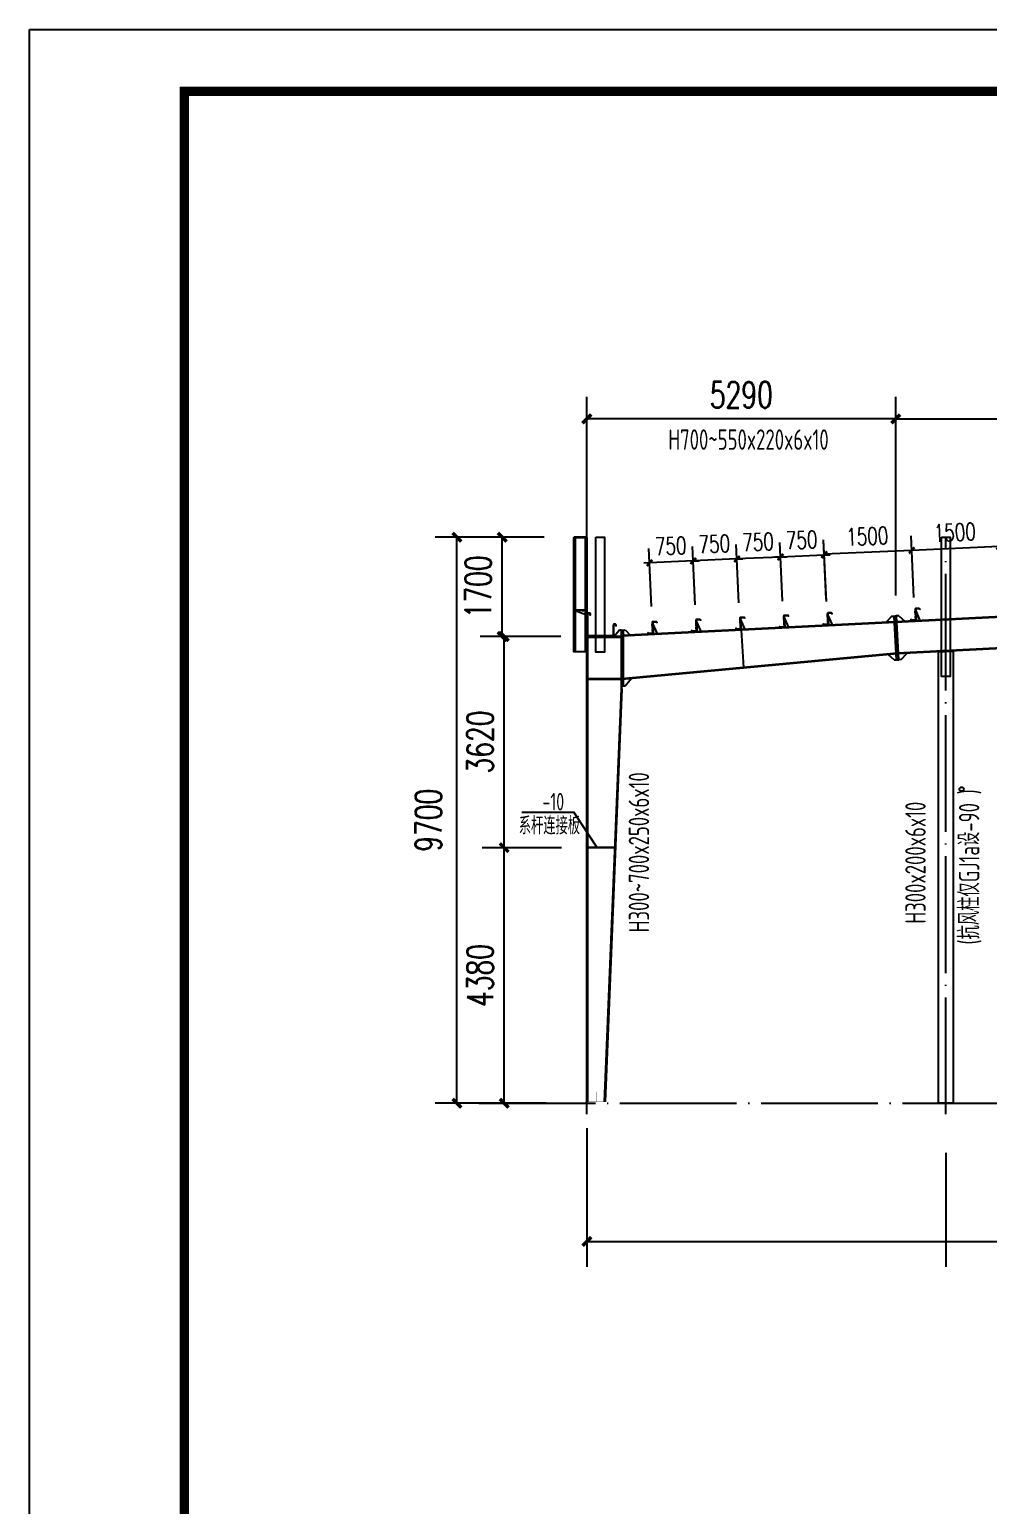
# Model space of a CAD drawing. Extents: x 180850 to 1399066, y 48356 to 327880.
# Drawn here: x 1287616 to 1304049, y 173572 to 198864 of the extents above; entities that cross this region are included whole.
import ezdxf

# ---------------------------------------------------------------- set-up
doc = ezdxf.new("R2010")
doc.units = 0
doc.header["$LTSCALE"] = 1000
doc.linetypes.add('DOTE', pattern=[2.42, 2, -0.2, 0.02, -0.2])
for name, color, linetype in [('AXIS', 3, 'Continuous'), ('DOTE', 1, 'Continuous'), ('GL', 150, 'Continuous'), ('GZ', 50, 'Continuous'), ('LT', 181, 'Continuous'), ('PUB_DIM', 3, 'Continuous'), ('PUB_TITLE', 4, 'Continuous'), ('PZ', 202, 'Continuous'), ('TEXT', 7, 'Continuous'), ('天沟', 2, 'Continuous')]:
    doc.layers.add(name, color=color, linetype=linetype)
doc.styles.add('_TCH_DIM_T3', font='SIMPLEX', dxfattribs={"width": 0.705882, "bigfont": 'GBCBIG'})
doc.styles.add('TSSD_Norm', font='tssdeng.shx', dxfattribs={"bigfont": 'hztxt.shx'})
doc.dimstyles.new('_TCH_ARCH&&150', dxfattribs={"dimtxt": 446.25, "dimasz": 150, "dimexe": 375, "dimexo": 450, "dimgap": 189.375, "dimtad": 1, "dimdec": 0, "dimzin": 0, "dimdsep": 46, "dimtxsty": '_TCH_DIM_T3', "dimblk": 'ARCHTICK', "dimcen": 0.09, "dimclrd": 3, "dimclre": 3, "dimclrt": 7, "dimazin": 2, "dimtfac": 1, "dimtdec": 0, "dimtix": 1, "dimtmove": 2, "dimatfit": 3, "dimfxl": 1, "dimtolj": 1, "dimtzin": 0, "dimarcsym": 0})
doc.dimstyles.new('TCH_100_1', dxfattribs={"dimtxt": 297.5, "dimasz": 100, "dimexe": 250, "dimexo": 300, "dimgap": 126.25, "dimtad": 1, "dimdec": 0, "dimzin": 0, "dimdsep": 46, "dimtxsty": '_TCH_DIM_T3', "dimblk": 'ARCHTICK', "dimcen": 0.09, "dimclrd": 126, "dimclre": 126, "dimclrt": 7, "dimazin": 2, "dimtfac": 1, "dimtdec": 0, "dimtix": 1, "dimtmove": 2, "dimatfit": 3, "dimfxl": 1, "dimtolj": 1, "dimtzin": 0, "dimarcsym": 0})

# ---------------------------------------------------------------- blocks, each defined once
blk = doc.blocks.new('_ArchTick')
at = {"color": 0, "linetype": 'ByBlock', "const_width": 0.4}
blk.add_lwpolyline([(-0.5, -0.5), (0.5, 0.5)], dxfattribs=at)
blk = doc.blocks.new('*D731')
at = {"color": 3, "linetype": 'ByBlock', "lineweight": -2, "transparency": 16777216}
for p, q in [((1302459, 189164), (1302459, 192567)), ((1315518, 189817), (1315518, 192567)), ((1302459, 192192), (1315518, 192192))]:
    blk.add_line(p, q, dxfattribs=at)
at = {"layer": 'Defpoints', "color": 0, "linetype": 'ByBlock', "transparency": 16777216}
for p in [(1315518, 192192), (1315518, 189367), (1302459, 188714)]:
    blk.add_point(p, dxfattribs=at)
at = {"color": 3, "linetype": 'ByBlock', "lineweight": -2, "transparency": 16777216, "xscale": 150, "yscale": 150, "zscale": 150, "rotation": 180}
blk.add_blockref('_ArchTick', (1302459, 192192), dxfattribs=at)
at = {"color": 3, "linetype": 'ByBlock', "lineweight": -2, "transparency": 16777216, "xscale": 150, "yscale": 150, "zscale": 150}
blk.add_blockref('_ArchTick', (1315518, 192192), dxfattribs=at)
at = {"color": 7, "linetype": 'ByBlock', "transparency": 16777216, "insert": (1308989, 192605), "char_height": 446.2, "attachment_point": 5, "style": '_TCH_DIM_T3'}
blk.add_mtext('\\A1;13060', dxfattribs=at)
blk = doc.blocks.new('*D728')
at = {"color": 126, "linetype": 'ByBlock', "lineweight": -2, "transparency": 16777216}
for p, q in [((1299022, 189009), (1298977, 190007)), ((1299772, 189037), (1299726, 190041)), ((1298988, 189757), (1298888, 189753)), ((1299738, 189791), (1298988, 189757)), ((1299738, 189791), (1299837, 189796))]:
    blk.add_line(p, q, dxfattribs=at)
at = {"layer": 'Defpoints', "color": 0, "linetype": 'ByBlock', "transparency": 16777216}
for p in [(1298988, 189757), (1299036, 188709, 0), (1299785, 188737, 0)]:
    blk.add_point(p, dxfattribs=at)
at = {"color": 126, "linetype": 'ByBlock', "lineweight": -2, "transparency": 16777216, "xscale": 100, "yscale": 100, "zscale": 100}
for p, rotation in [((1298988, 189757), 2.58156543513405), ((1299738, 189791), 182.581565435134)]:
    blk.add_blockref('_ArchTick', p, dxfattribs=dict(at, rotation=rotation))
at = {"color": 7, "linetype": 'ByBlock', "transparency": 16777216, "insert": (1299351, 190049), "char_height": 297.5, "attachment_point": 5, "rotation": 2.5816, "style": '_TCH_DIM_T3'}
blk.add_mtext('\\A1;750', dxfattribs=at)
blk = doc.blocks.new('*D729')
at = {"color": 126, "linetype": 'ByBlock', "lineweight": -2, "transparency": 16777216}
for p, q in [((1298275, 188975), (1298230, 189973)), ((1299025, 189003), (1298979, 190007)), ((1298241, 189724), (1298141, 189719)), ((1298991, 189757), (1298241, 189724)), ((1298991, 189757), (1299091, 189762))]:
    blk.add_line(p, q, dxfattribs=at)
at = {"layer": 'Defpoints', "color": 0, "linetype": 'ByBlock', "transparency": 16777216}
for p in [(1298241, 189724), (1299038, 188704, 0), (1298289, 188675, 0)]:
    blk.add_point(p, dxfattribs=at)
at = {"color": 126, "linetype": 'ByBlock', "lineweight": -2, "transparency": 16777216, "xscale": 100, "yscale": 100, "zscale": 100}
for p, rotation in [((1298241, 189724), 2.58156543513405), ((1298991, 189757), 182.581565435134)]:
    blk.add_blockref('_ArchTick', p, dxfattribs=dict(at, rotation=rotation))
at = {"color": 7, "linetype": 'ByBlock', "transparency": 16777216, "insert": (1298604, 190015), "char_height": 297.5, "attachment_point": 5, "rotation": 2.5816, "style": '_TCH_DIM_T3'}
blk.add_mtext('\\A1;750', dxfattribs=at)
blk = doc.blocks.new('*D730')
at = {"color": 3, "linetype": 'ByBlock', "lineweight": -2, "transparency": 16777216}
for p, q in [((1297168, 189520), (1297168, 192567)), ((1302459, 189164), (1302459, 192567)), ((1302459, 192192), (1297168, 192192))]:
    blk.add_line(p, q, dxfattribs=at)
at = {"layer": 'Defpoints', "color": 0, "linetype": 'ByBlock', "transparency": 16777216}
for p in [(1297168, 192192), (1297168, 189070), (1302459, 188714)]:
    blk.add_point(p, dxfattribs=at)
at = {"color": 3, "linetype": 'ByBlock', "lineweight": -2, "transparency": 16777216, "xscale": 150, "yscale": 150, "zscale": 150, "rotation": 180}
blk.add_blockref('_ArchTick', (1297168, 192192), dxfattribs=at)
at = {"color": 3, "linetype": 'ByBlock', "lineweight": -2, "transparency": 16777216, "xscale": 150, "yscale": 150, "zscale": 150}
blk.add_blockref('_ArchTick', (1302459, 192192), dxfattribs=at)
at = {"color": 7, "linetype": 'ByBlock', "transparency": 16777216, "insert": (1299814, 192605), "char_height": 446.2, "attachment_point": 5, "style": '_TCH_DIM_T3'}
blk.add_mtext('\\A1;5290', dxfattribs=at)
blk = doc.blocks.new('*D1316')
at = {"layer": 'Defpoints', "color": 0, "transparency": 16777216}
for p in [(1295750, 184844), (1297182, 184844, -2), (1296897, 180464)]:
    blk.add_point(p, dxfattribs=at)
at = {"layer": 'PUB_DIM', "color": 3, "lineweight": -2, "transparency": 16777216}
for p, q in [((1296732, 184844), (1295375, 184844)), ((1295750, 180464), (1295750, 184844)), ((1296447, 180464), (1295375, 180464))]:
    blk.add_line(p, q, dxfattribs=at)
at = {"layer": 'PUB_DIM', "color": 3, "lineweight": -2, "transparency": 16777216, "xscale": 150, "yscale": 150, "zscale": 150}
for p, rotation in [((1295750, 184844), 90), ((1295750, 180464), 270)]:
    blk.add_blockref('_ArchTick', p, dxfattribs=dict(at, rotation=rotation))
at = {"layer": 'PUB_DIM', "color": 7, "transparency": 16777216, "insert": (1295337, 182654), "char_height": 446.2, "attachment_point": 5, "rotation": 90, "style": '_TCH_DIM_T3'}
blk.add_mtext('\\A1;4380', dxfattribs=at)
blk = doc.blocks.new('*D1317')
at = {"layer": 'Defpoints', "color": 0, "transparency": 16777216}
for p in [(1295750, 188464), (1297168, 188464, -6), (1297168, 184844, -2)]:
    blk.add_point(p, dxfattribs=at)
at = {"layer": 'PUB_DIM', "color": 3, "lineweight": -2, "transparency": 16777216}
for p, q in [((1296718, 188464), (1295375, 188464)), ((1295750, 184844), (1295750, 188464)), ((1296718, 184844), (1295375, 184844))]:
    blk.add_line(p, q, dxfattribs=at)
at = {"layer": 'PUB_DIM', "color": 3, "lineweight": -2, "transparency": 16777216, "xscale": 150, "yscale": 150, "zscale": 150}
for p, rotation in [((1295750, 188464), 90), ((1295750, 184844), 270)]:
    blk.add_blockref('_ArchTick', p, dxfattribs=dict(at, rotation=rotation))
at = {"layer": 'PUB_DIM', "color": 7, "transparency": 16777216, "insert": (1295337, 186654), "char_height": 446.2, "attachment_point": 5, "rotation": 90, "style": '_TCH_DIM_T3'}
blk.add_mtext('\\A1;3620', dxfattribs=at)
blk = doc.blocks.new('*D1318')
at = {"layer": 'Defpoints', "color": 0, "transparency": 16777216}
for p in [(1295716, 190164), (1296869, 190164), (1297168, 188464, -6)]:
    blk.add_point(p, dxfattribs=at)
at = {"layer": 'PUB_DIM', "color": 3, "lineweight": -2, "transparency": 16777216}
for p, q in [((1296419, 190164), (1295341, 190164)), ((1295716, 188464), (1295716, 190164)), ((1296718, 188464), (1295341, 188464))]:
    blk.add_line(p, q, dxfattribs=at)
at = {"layer": 'PUB_DIM', "color": 3, "lineweight": -2, "transparency": 16777216, "xscale": 150, "yscale": 150, "zscale": 150}
for p, rotation in [((1295716, 190164), 90), ((1295716, 188464), 270)]:
    blk.add_blockref('_ArchTick', p, dxfattribs=dict(at, rotation=rotation))
at = {"layer": 'PUB_DIM', "color": 7, "transparency": 16777216, "insert": (1295304, 189314), "char_height": 446.2, "attachment_point": 5, "rotation": 90, "style": '_TCH_DIM_T3'}
blk.add_mtext('\\A1;1700', dxfattribs=at)
blk = doc.blocks.new('*D1319')
at = {"color": 3, "lineweight": -2, "transparency": 16777216}
for p, q in [((1296433, 190164), (1294565, 190164)), ((1294940, 180464), (1294940, 190164)), ((1296468, 180464), (1294565, 180464))]:
    blk.add_line(p, q, dxfattribs=at)
at = {"layer": 'Defpoints', "color": 0, "transparency": 16777216}
for p in [(1294940, 190164), (1296883, 190164), (1296918, 180464)]:
    blk.add_point(p, dxfattribs=at)
at = {"color": 3, "lineweight": -2, "transparency": 16777216, "xscale": 150, "yscale": 150, "zscale": 150}
for p, rotation in [((1294940, 190164), 90), ((1294940, 180464), 270)]:
    blk.add_blockref('_ArchTick', p, dxfattribs=dict(at, rotation=rotation))
at = {"color": 7, "transparency": 16777216, "insert": (1294451, 185314), "char_height": 446.2, "attachment_point": 5, "rotation": 90, "style": '_TCH_DIM_T3'}
blk.add_mtext('\\A1;9700', dxfattribs=at)
blk = doc.blocks.new('*D1320')
at = {"color": 3, "lineweight": -2, "transparency": 16777216}
for p, q in [((1297168, 180039), (1297168, 177721)), ((1322518, 180014), (1322518, 177721)), ((1297168, 178096), (1322518, 178096))]:
    blk.add_line(p, q, dxfattribs=at)
at = {"layer": 'Defpoints', "color": 0, "transparency": 16777216}
for p in [(1297168, 180489), (1322518, 180464, -1), (1322518, 178096)]:
    blk.add_point(p, dxfattribs=at)
at = {"color": 3, "lineweight": -2, "transparency": 16777216, "xscale": 150, "yscale": 150, "zscale": 150, "rotation": 180}
blk.add_blockref('_ArchTick', (1297168, 178096), dxfattribs=at)
at = {"color": 3, "lineweight": -2, "transparency": 16777216, "xscale": 150, "yscale": 150, "zscale": 150}
blk.add_blockref('_ArchTick', (1322518, 178096), dxfattribs=at)
at = {"color": 7, "transparency": 16777216, "insert": (1309843, 178509), "char_height": 446.2, "attachment_point": 5, "style": '_TCH_DIM_T3'}
blk.add_mtext('\\A1;25350', dxfattribs=at)
blk = doc.blocks.new('A$C3A585300')
at = {"layer": 'LT', "color": 1, "linetype": 'Continuous'}
for p, q in [((98, 153, -5), (58, 151, -5)), ((98, 153, -5), (58, 151, -5)), ((103, 62, -5), (63, 60, -5)), ((103, 62, -5), (63, 60, -5))]:
    blk.add_line(p, q, dxfattribs=at)
at = {"layer": 'LT', "elevation": -5}
blk.add_lwpolyline([(76, 197, -0.414214), (85, 207), (141, 210), (155, 197), (157, 199), (142, 213), (82, 210, 0.414214), (72, 200), (81, 23, -0.414214), (72, 12), (16, 10), (2, 22), (0, 20), (15, 6), (75, 9, 0.414214), (84, 20), (76, 197)], format="xyb", dxfattribs=at)
at = {"layer": 'LT', "elevation": -1}
for points in [[(76, 192), (82, 192), (91, 0), (85, 0)], [(82, 182), (91, 0), (161, 4)]]:
    blk.add_lwpolyline(points, close=True, dxfattribs=at)
at = {"layer": 'LT', "color": 1, "linetype": 'Continuous'}
for points in [[(75, 140, -5), (74, 164, -5), (84, 140, -5), (83, 165, -5)], [(75, 140, -5), (74, 164, -5), (84, 140, -5), (83, 165, -5)], [(79, 73, -5), (80, 48, -5), (88, 73, -5), (89, 49, -5)], [(79, 73, -5), (80, 48, -5), (88, 73, -5), (89, 49, -5)]]:
    blk.add_solid(points, dxfattribs=at)
blk = doc.blocks.new('*D1341')
at = {"color": 126, "linetype": 'ByBlock', "lineweight": -2, "transparency": 16777216}
for p, q in [((1304269, 189197), (1304221, 190256)), ((1302770, 189130), (1302723, 190189)), ((1304232, 190007), (1302734, 189939))]:
    blk.add_line(p, q, dxfattribs=at)
at = {"layer": 'Defpoints', "color": 0, "linetype": 'ByBlock', "transparency": 16777216}
for p in [(1302734, 189939), (1302784, 188830, 0), (1304282, 188897, 0)]:
    blk.add_point(p, dxfattribs=at)
at = {"color": 126, "linetype": 'ByBlock', "lineweight": -2, "transparency": 16777216}
for p, xscale, yscale, zscale, rotation in [((1302734, 189939), 99.99999999999999, 99.99999999999999, 99.99999999999999, 182.5815654334648), ((1304232, 190007), 100, 100, 100, 2.581565433464812)]:
    blk.add_blockref('_ArchTick', p, dxfattribs=dict(at, xscale=xscale, yscale=yscale, zscale=zscale, rotation=rotation))
at = {"color": 7, "linetype": 'ByBlock', "transparency": 16777216, "insert": (1303471, 190248), "char_height": 297.5, "attachment_point": 5, "rotation": 2.5816, "style": '_TCH_DIM_T3'}
blk.add_mtext('\\A1;1500', dxfattribs=at)
blk = doc.blocks.new('*D1342')
at = {"color": 126, "linetype": 'ByBlock', "lineweight": -2, "transparency": 16777216}
for p, q in [((1301272, 189063), (1301224, 190121)), ((1302770, 189130), (1302723, 190189)), ((1302734, 189939), (1301235, 189871))]:
    blk.add_line(p, q, dxfattribs=at)
at = {"layer": 'Defpoints', "color": 0, "linetype": 'ByBlock', "transparency": 16777216}
for p in [(1301235, 189871), (1301285, 188763, 0), (1302784, 188830, 0)]:
    blk.add_point(p, dxfattribs=at)
at = {"color": 126, "linetype": 'ByBlock', "lineweight": -2, "transparency": 16777216}
for p, xscale, yscale, zscale, rotation in [((1301235, 189871), 99.99999999999999, 99.99999999999999, 99.99999999999999, 182.5815654334648), ((1302734, 189939), 100, 100, 100, 2.581565433464812)]:
    blk.add_blockref('_ArchTick', p, dxfattribs=dict(at, xscale=xscale, yscale=yscale, zscale=zscale, rotation=rotation))
at = {"color": 7, "linetype": 'ByBlock', "transparency": 16777216, "insert": (1301972, 190180), "char_height": 297.5, "attachment_point": 5, "rotation": 2.5816, "style": '_TCH_DIM_T3'}
blk.add_mtext('\\A1;1500', dxfattribs=at)
blk = doc.blocks.new('*D1344')
at = {"color": 126, "linetype": 'ByBlock', "lineweight": -2, "transparency": 16777216}
for p, q in [((1300518, 189076), (1300473, 190075)), ((1301268, 189104), (1301222, 190108)), ((1300484, 189825), (1300385, 189820)), ((1301234, 189859), (1300484, 189825)), ((1301234, 189859), (1301334, 189863))]:
    blk.add_line(p, q, dxfattribs=at)
at = {"layer": 'Defpoints', "color": 0, "linetype": 'ByBlock', "transparency": 16777216}
for p in [(1300484, 189825), (1300532, 188776, 0), (1301281, 188805, 0)]:
    blk.add_point(p, dxfattribs=at)
at = {"color": 126, "linetype": 'ByBlock', "lineweight": -2, "transparency": 16777216, "xscale": 100, "yscale": 100, "zscale": 100}
for p, rotation in [((1300484, 189825), 2.58156543513405), ((1301234, 189859), 182.581565435134)]:
    blk.add_blockref('_ArchTick', p, dxfattribs=dict(at, rotation=rotation))
at = {"color": 7, "linetype": 'ByBlock', "transparency": 16777216, "insert": (1300847, 190116), "char_height": 297.5, "attachment_point": 5, "rotation": 2.5816, "style": '_TCH_DIM_T3'}
blk.add_mtext('\\A1;750', dxfattribs=at)
blk = doc.blocks.new('*D1345')
at = {"color": 126, "linetype": 'ByBlock', "lineweight": -2, "transparency": 16777216}
for p, q in [((1299771, 189042), (1299726, 190041)), ((1300521, 189071), (1300476, 190075)), ((1299738, 189791), (1299638, 189787)), ((1300487, 189825), (1299738, 189791)), ((1300487, 189825), (1300587, 189829))]:
    blk.add_line(p, q, dxfattribs=at)
at = {"layer": 'Defpoints', "color": 0, "linetype": 'ByBlock', "transparency": 16777216}
for p in [(1299738, 189791), (1299785, 188743, 0), (1300534, 188771, 0)]:
    blk.add_point(p, dxfattribs=at)
at = {"color": 126, "linetype": 'ByBlock', "lineweight": -2, "transparency": 16777216, "xscale": 100, "yscale": 100, "zscale": 100}
for p, rotation in [((1299738, 189791), 2.58156543513405), ((1300487, 189825), 182.581565435134)]:
    blk.add_blockref('_ArchTick', p, dxfattribs=dict(at, rotation=rotation))
at = {"color": 7, "linetype": 'ByBlock', "transparency": 16777216, "insert": (1300100, 190083), "char_height": 297.5, "attachment_point": 5, "rotation": 2.5816, "style": '_TCH_DIM_T3'}
blk.add_mtext('\\A1;750', dxfattribs=at)

msp = doc.modelspace()

# ---------------------------------------------------------------- linework, layer by layer
for p, q in [((1302486.13, 188164.65, -0.86), (1302458.66, 188713.97, -0.86)), ((1299810.17, 188569.53, -0.86), (1299851.1, 187929.07, -0.86))]:
    msp.add_line(p, q)
at = {"elevation": -0.86}
msp.add_lwpolyline([(1297182.45, 184854.04), (1297643.5, 184854.04), (1297643.5, 184844.04), (1297182.45, 184844.04)], close=True, dxfattribs=at)
msp.add_circle((1303587.2, 185846.38, 3.17), 36.59)
at = {"layer": 'AXIS'}
for p, q in [((1296053.92, 185450.22, -20.08), (1296942.18, 185450.22, -20.08)), ((1297340.34, 184854.04, -0.86), (1296942.18, 185450.22, -20.08)), ((1297168.45, 179613.96), (1297168.45, 177662.51)), ((1303318.45, 179613.96, -0.86), (1303318.45, 177662.51, -0.86))]:
    msp.add_line(p, q, dxfattribs=at)
at = {"layer": 'DOTE', "linetype": 'DOTE'}
for p, q in [((1297168.45, 180276.46, -0.86), (1297168.45, 190163.63, -0.86)), ((1303318.45, 180276.46, -0.86), (1303318.45, 190163.63, -0.86)), ((1295313.41, 180463.96, -0.86), (1349331.5, 180463.96, -0.86))]:
    msp.add_line(p, q, dxfattribs=at)
at = {"layer": 'GL'}
for p, q in [((1322518.45, 189704.94, -0.86), (1297761.78, 188467.11, -0.86)), ((1322518.45, 189716.96, -0.86), (1297762.02, 188479.14, -0.86)), ((1315545.32, 188829.65, -1.5), (1302485.53, 188176.61, 0.14)), ((1315545.92, 188817.64, -1.5), (1302486.13, 188164.65, 0.14)), ((1302484.65, 188176.56, -0.86), (1297764.45, 187738.08, -4.89)), ((1302484.65, 188176.56, -0.86), (1297764.45, 187738.08, -4.89)), ((1302486.13, 188164.65, -0.86), (1297764.45, 187726, -4.89)), ((1302486.13, 188164.65, -0.86), (1297764.45, 187726, -4.89))]:
    msp.add_line(p, q, dxfattribs=at)
at = {"layer": 'GZ'}
for p, q in [((1297168.45, 180488.96, -0.86), (1297168.45, 188449.96, -5.03)), ((1297182.45, 180488.96, -0.86), (1297182.45, 188449.96, -5.03)), ((1297754.45, 187739.26, -12.79), (1297182.45, 187739.26, -8.81)), ((1297754.45, 187739.26, -12.79), (1297182.45, 187739.26, -8.81)), ((1297754.45, 187725.26, -12.79), (1297182.45, 187725.26, -8.81)), ((1297754.45, 187725.26, -12.79), (1297182.45, 187725.26, -8.81)), ((1297754.45, 187565.26, -8.9), (1297465, 180488.96, -0.86)), ((1297768.45, 187565.26, -8.9), (1297479, 180488.96, -0.86))]:
    msp.add_line(p, q, dxfattribs=at)
for points, elevation in [([(1297168.45, 188197.23), (1296944.82, 188197.23), (1296944.82, 190160.26), (1297168.45, 190160.26)], -0.86), ([(1297138.46, 188197.23), (1296974.82, 188197.23), (1296974.82, 190160.26), (1297138.45, 190160.26)], -0.86), ([(1297318, 190163.63), (1297468, 190163.63), (1297468, 188197), (1297318, 188197)], -0.86), ([(1303243.45, 190163.63), (1303393.45, 190163.63), (1303393.45, 187779.23), (1303243.45, 187779.23)], -0.86), ([(1297168.45, 188449.96), (1297754.45, 188449.96), (1297754.45, 188463.96), (1297168.45, 188463.96)], -6.9), ([(1303193.45, 180463.96), (1303193.5, 188200.02), (1303443.45, 188212), (1303443.45, 180463.96)], -0.86)]:
    msp.add_lwpolyline(points, close=True, dxfattribs=dict(at, elevation=elevation))
at = {"layer": 'LT'}
for p, q in [((1296943.45, 190149.01, -4.87), (1296943.45, 190096.51, -4.87)), ((1296946.83, 190099.88, -4.87), (1296946.83, 190145.63, -4.87)), ((1297168.45, 190163.63, -4.87), (1296948.45, 190163.63, -4.87)), ((1296948.45, 190163.63, -4.87), (1296948.45, 190160.26, -4.87)), ((1296948.45, 190160.26, -4.87), (1297168.45, 190160.26, -4.87)), ((1297152.2, 190160.26, -4.87), (1296954.7, 190160.26, -4.87)), ((1296954.7, 190085.26, -4.87), (1296965.95, 190085.26, -4.87)), ((1296958.08, 190156.88, -4.87), (1297148.83, 190156.88, -4.87)), ((1296965.95, 190088.63, -4.87), (1296958.08, 190088.63, -4.87)), ((1296965.95, 190085.26, -4.87), (1296965.95, 190088.63, -4.87)), ((1297140.95, 190088.63, -4.87), (1297140.95, 190085.26, -4.87)), ((1297148.83, 190088.63, -4.87), (1297140.95, 190088.63, -4.87)), ((1297140.95, 190085.26, -4.87), (1297152.2, 190085.26, -4.87)), ((1297160.08, 190145.63, -4.87), (1297160.08, 190099.88, -4.87)), ((1297163.45, 190096.51, -4.87), (1297163.45, 190149.01, -4.87)), ((1297168.45, 190160.26, -4.87), (1297168.45, 190163.63, -4.87)), ((1296942.23, 188926.93, -4.87), (1296942.23, 188979.43, -4.87)), ((1296945.61, 188976.05, -4.87), (1296945.61, 188930.3, -4.87)), ((1296953.48, 188990.68, -4.87), (1296964.73, 188990.68, -4.87)), ((1296964.73, 188987.3, -4.87), (1296956.86, 188987.3, -4.87)), ((1296964.73, 188990.68, -4.87), (1296964.73, 188987.3, -4.87)), ((1296995.38, 188893.13, -4.87), (1296995.38, 188931.47, -4.87)), ((1297105.81, 188893.13, -4.87), (1297105.81, 188931.47, -4.87)), ((1297139.73, 188987.3, -4.87), (1297139.73, 188990.68, -4.87)), ((1297139.73, 188990.68, -4.87), (1297150.98, 188990.68, -4.87)), ((1297147.61, 188987.3, -4.87), (1297139.73, 188987.3, -4.87)), ((1297158.86, 188930.3, -4.87), (1297158.86, 188976.05, -4.87)), ((1297162.23, 188979.43, -4.87), (1297162.23, 188926.93, -4.87)), ((1296947.23, 188912.3, -4.87), (1296947.23, 188915.68, -4.87)), ((1296947.23, 188915.68, -4.87), (1297167.23, 188915.68, -4.87)), ((1297167.23, 188912.3, -4.87), (1296947.23, 188912.3, -4.87)), ((1296947.23, 188912.3, -4.87), (1297167.23, 188832.68, -4.87)), ((1297150.98, 188915.68, -4.87), (1296953.48, 188915.68, -4.87)), ((1296956.86, 188919.05, -4.87), (1297147.61, 188919.05, -4.87)), ((1297167.23, 188915.68, -4.87), (1297167.23, 188912.3, -4.87))]:
    msp.add_line(p, q, dxfattribs=at)
for centre, start, end in [((1296954.7, 190149.01, -4.87), 90.000036, 180.000036), ((1296954.7, 190096.51, -4.87), 180.000036, 270.000036), ((1296958.08, 190145.63, -4.87), 90.000036, 180.000036), ((1296958.08, 190099.88, -4.87), 180.000036, 270.000036), ((1297148.83, 190145.63, -4.87), 0.000036, 90.000036), ((1297148.83, 190099.88, -4.87), 270.000036, 0.000036), ((1297152.2, 190149.01, -4.87), 0.000036, 90.000036), ((1297152.2, 190096.51, -4.87), 270.000036, 0.000036), ((1296953.48, 188979.43, -4.87), 90, 180), ((1296956.86, 188976.05, -4.87), 90, 180), ((1296956.86, 188930.3, -4.87), 180, 270), ((1297147.61, 188976.05, -4.87), 0, 90), ((1297147.61, 188930.3, -4.87), 270, 0), ((1297150.98, 188979.43, -4.87), 0, 90), ((1296953.48, 188926.93, -4.87), 180, 270), ((1297150.98, 188926.93, -4.87), 270, 0)]:
    msp.add_arc(centre, 11.25, start, end, dxfattribs=at)
for points in [[(1297007.63, 188919.05, -4.87), (1296983.13, 188919.05, -4.87), (1297007.63, 188912.3, -4.87), (1296983.13, 188912.3, -4.87)], [(1297118.06, 188919.05, -4.87), (1297093.57, 188919.05, -4.87), (1297118.06, 188912.3, -4.87), (1297093.57, 188912.3, -4.87)]]:
    msp.add_solid(points, dxfattribs=at)
at = {"layer": 'PUB_TITLE'}
msp.add_lwpolyline([(1287615.87, 198863.75), (1399065.87, 198863.81), (1399065.87, 135863.88), (1287615.87, 135863.81)], close=True, dxfattribs=at)
at = {"layer": 'PUB_TITLE', "const_width": 159.09}
msp.add_lwpolyline([(1290267.38, 136924.42), (1290267.38, 197803.14), (1398005.26, 197803.21), (1398005.26, 136924.48)], close=True, dxfattribs=at)
at = {"layer": 'PZ'}
for p, q in [((1302393.74, 188810.85, -2.86), (1302294.03, 188705.74, -4.88)), ((1302393.74, 188810.85, -2.86), (1302294.03, 188705.74, -4.88)), ((1302393.74, 188810.85, -2.86), (1302433.69, 188812.84, -2.86)), ((1302393.74, 188810.85, -2.86), (1302433.69, 188812.84, -2.86)), ((1302513.6, 188816.84, -2.86), (1302473.64, 188814.84, -2.86)), ((1302513.6, 188816.84, -2.86), (1302473.64, 188814.84, -2.86)), ((1302513.6, 188816.84, -2.86), (1302623.3, 188722.2, -4.88)), ((1302513.6, 188816.84, -2.86), (1302623.3, 188722.2, -4.88)), ((1297724.45, 188573.96, -8.9), (1297632.09, 188463.96, -8.9)), ((1297754.45, 188573.96, -8.9), (1297724.45, 188573.96, -8.9)), ((1297754.45, 188573.96, -8.9), (1297724.45, 188573.96, -8.9)), ((1297754.45, 188573.96, -8.9), (1297754.45, 187565.26, -8.9)), ((1297754.45, 188573.96, -8.9), (1297794.45, 188573.96, -8.9)), ((1297774.45, 187615.26, -8.9), (1297774.45, 188573.96, -8.9)), ((1297794.45, 188573.96, -8.9), (1297824.45, 188574.56, -8.9)), ((1297794.45, 188573.96, -8.9), (1297824.45, 188574.56, -8.9)), ((1297794.45, 187615.26, -8.9), (1297794.45, 188573.96, -8.9)), ((1297824.45, 188574.56, -8.9), (1297920.89, 188473.98, -8.9)), ((1302551.05, 188067.77, -1.5), (1302647.12, 188172.7, 0.12)), ((1302551.05, 188067.77, -1.5), (1302647.12, 188172.7, 0.12)), ((1302431.2, 188061.78, -1.5), (1302337.25, 188148.69, -1.5)), ((1302431.2, 188061.78, -1.5), (1302337.25, 188148.69, -1.5)), ((1302431.2, 188061.78, -1.5), (1302471.15, 188063.78, -1.5)), ((1302431.2, 188061.78, -1.5), (1302471.15, 188063.78, -1.5)), ((1302551.05, 188067.77, -1.5), (1302511.1, 188065.78, -1.5)), ((1302551.05, 188067.77, -1.5), (1302511.1, 188065.78, -1.5)), ((1297824.45, 187615.26, -8.9), (1297937.61, 187751.88, -8.9)), ((1297754.45, 187565.26, -8.9), (1297768.45, 187565.26, -12.77)), ((1297768.45, 187565.26, -12.77), (1297774.45, 187615.26, -8.9)), ((1297774.45, 187615.26, -8.9), (1297794.45, 187615.26, -8.9)), ((1297774.45, 187615.26, -8.9), (1297794.45, 187615.26, -8.9)), ((1297794.45, 187615.26, -8.9), (1297824.45, 187615.26, -8.9))]:
    msp.add_line(p, q, dxfattribs=at)
at = {"layer": 'PZ', "elevation": -0.86}
for points in [[(1302491.12, 188064.78), (1302471.15, 188063.78), (1302433.69, 188812.84), (1302453.67, 188813.84)], [(1302491.12, 188064.78), (1302471.15, 188063.78), (1302433.69, 188812.84), (1302453.67, 188813.84)], [(1302491.12, 188064.78), (1302511.1, 188065.78), (1302473.64, 188814.84), (1302453.67, 188813.84)], [(1302491.12, 188064.78), (1302511.1, 188065.78), (1302473.64, 188814.84), (1302453.67, 188813.84)]]:
    msp.add_lwpolyline(points, close=True, dxfattribs=at)
at = {"layer": 'PZ', "const_width": 2.25, "elevation": -0.86}
for points in [[(1297325.45, 180663.98), (1297311.45, 180663.98), (1297311.45, 180488.98), (1297325.45, 180488.98)], [(1297143.45, 180464), (1297493.45, 180463.96), (1297493.45, 180488.96), (1297143.45, 180489)]]:
    msp.add_lwpolyline(points, close=True, dxfattribs=at)
at = {"layer": '天沟', "linetype": 'ByBlock', "elevation": -6.9}
msp.add_lwpolyline([(1297177.06, 188463.96), (1297626.83, 188463.96), (1297626.83, 188661.98, -0.41421356), (1297631.83, 188666.98), (1297656.45, 188666.98, -0.41412968), (1297661.45, 188661.99), (1297661.45, 188644.02), (1297668.95, 188644.02), (1297668.95, 188662, 0.41421356), (1297656.45, 188674.5), (1297631.86, 188674.5, 0.41421356), (1297619.36, 188662), (1297619.36, 188471.37), (1297184.56, 188471.37), (1297184.56, 188852.11, -0.41421356), (1297189.56, 188857.11), (1297214.36, 188857.11, -0.41425359), (1297219.36, 188852.11), (1297219.36, 188834.77), (1297226.86, 188834.77), (1297226.86, 188852, 0.41421356), (1297214.36, 188864.5), (1297189.56, 188864.5, 0.41421356), (1297177.06, 188852), (1297177.06, 188463.96)], format="xyb", dxfattribs=at)

# ---------------------------------------------------------------- block references
for p in [(1302719.76, 188731.3), (1298213.39, 188505.98), (1298962.46, 188543.43), (1299717.51, 188581.18), (1300466.75, 188614.96), (1301215.64, 188656.09)]:
    msp.add_blockref('A$C3A585300', p)

# ---------------------------------------------------------------- texts
at = {"layer": 'TEXT', "style": 'TSSD_Norm', "width": 0.7}
for s, height, p in [('H700~550x220x6x10', 350, (1298562.5, 191661.96, -0.86)), ('-10', 300, (1296404.6, 185482.32, -20.08)), ('系杆连接板', 300, (1295999.99, 185070.89, -20.08))]:
    msp.add_text(s, height=height, dxfattribs=at).set_placement(p)
for s, p in [('H300~700x250x6x10', (1298234, 183393.64, 6.87)), ('(抗风柱仅GJ1a设-90 )', (1303893, 183183.92, 6.87)), ('H300x200x6x10', (1302972.83, 183542.18, 6.87))]:
    msp.add_text(s, height=350, rotation=90, dxfattribs=at).set_placement(p)

# ---------------------------------------------------------------- dimensions: what is measured, and where the dimension line sits
at = {"linetype": 'ByBlock'}
for base, p1, p2, angle, dimstyle, picture, middle in [((1297168.45, 192192.12, -0.86), (1302458.66, 188713.97, -0.86), (1297168.45, 189070.3, -0.86), 180, '_TCH_ARCH&&150', '*D730', (1299813.56, 192604.62, -0.86)), ((1302733.93, 189939.04, -0.86), (1304282.43, 188897.13, -0.86), (1302783.92, 188830.29, -0.86), 2.581565, 'TCH_100_1', '*D1341', (1303470.79, 190247.55, -0.86)), ((1298241.36, 189723.69, -0.86), (1299038.14, 188703.65, -0.86), (1298288.63, 188675.34, -0.86), 2.581565, 'TCH_100_1', '*D729', (1298603.61, 190015.3, -0.86)), ((1298988.26, 189757.36, -0.86), (1299785.04, 188737.33, -0.86), (1299035.53, 188709.01, -0.86), 2.581565, 'TCH_100_1', '*D728', (1299350.51, 190048.97, -0.86)), ((1299737.53, 189791.14, -0.86), (1300534.31, 188771.11, -0.86), (1299784.8, 188742.8, -0.86), 2.581565, 'TCH_100_1', '*D1345', (1300099.78, 190082.76, -0.86)), ((1300484.44, 189824.82, -0.86), (1301281.22, 188804.79, -0.86), (1300531.7, 188776.47, -0.86), 2.581565, 'TCH_100_1', '*D1344', (1300846.68, 190116.43, -0.86)), ((1301235.46, 189871.48, -0.86), (1302783.92, 188830.29, -0.86), (1301285.42, 188763.44, -0.86), 2.581565, 'TCH_100_1', '*D1342', (1301972.31, 190179.98, -0.86))]:
    dim = msp.add_linear_dim(base=base, p1=p1, p2=p2, angle=angle, dimstyle=dimstyle, dxfattribs=at)
    dim.commit()
    dim.dimension.update_dxf_attribs({"geometry": picture, "text_midpoint": middle})
dim = msp.add_linear_dim(base=(1315518.45, 192192.12, -0.86), p1=(1302458.66, 188713.97, -0.86), p2=(1315518.45, 189366.96, -0.86), dimstyle='_TCH_ARCH&&150', dxfattribs=at)
dim.commit()
dim.dimension.update_dxf_attribs({"geometry": '*D731', "text_midpoint": (1308988.56, 192604.62, -0.86)})
dim = msp.add_linear_dim(base=(1294940.07, 190163.63, -0.86), p1=(1296918.45, 180463.96, -0.86), p2=(1296882.91, 190163.63, -0.86), angle=90, dimstyle='_TCH_ARCH&&150')
dim.commit()
dim.dimension.update_dxf_attribs({"geometry": '*D1319', "text_midpoint": (1294451, 185313.8, -0.86), "dimtype": 160})
dim = msp.add_linear_dim(base=(1322518.45, 178096.09), p1=(1297168.45, 180488.96), p2=(1322518.45, 180463.98, -0.86), dimstyle='_TCH_ARCH&&150')
dim.commit()
dim.dimension.update_dxf_attribs({"geometry": '*D1320', "text_midpoint": (1309843.45, 178508.59)})
at = {"layer": 'PUB_DIM'}
for base, p1, p2, picture, middle in [((1295716.32, 190163.63, -0.86), (1297168.45, 188463.96, -6.9), (1296869.1, 190163.63, -0.86), '*D1318', (1295303.82, 189313.79, -0.86)), ((1295749.61, 188463.96, -0.86), (1297168.45, 184844.04, -3.14), (1297168.45, 188463.96, -6.9), '*D1317', (1295337.11, 186654, -0.86)), ((1295749.61, 184844.04, -0.86), (1296897.05, 180463.96, -0.86), (1297182.45, 184844.04, -3.14), '*D1316', (1295337.11, 182654, -0.86))]:
    dim = msp.add_linear_dim(base=base, p1=p1, p2=p2, angle=90, dimstyle='_TCH_ARCH&&150', dxfattribs=at)
    dim.commit()
    dim.dimension.update_dxf_attribs({"geometry": picture, "text_midpoint": middle})

doc.saveas('drawing.dxf')
